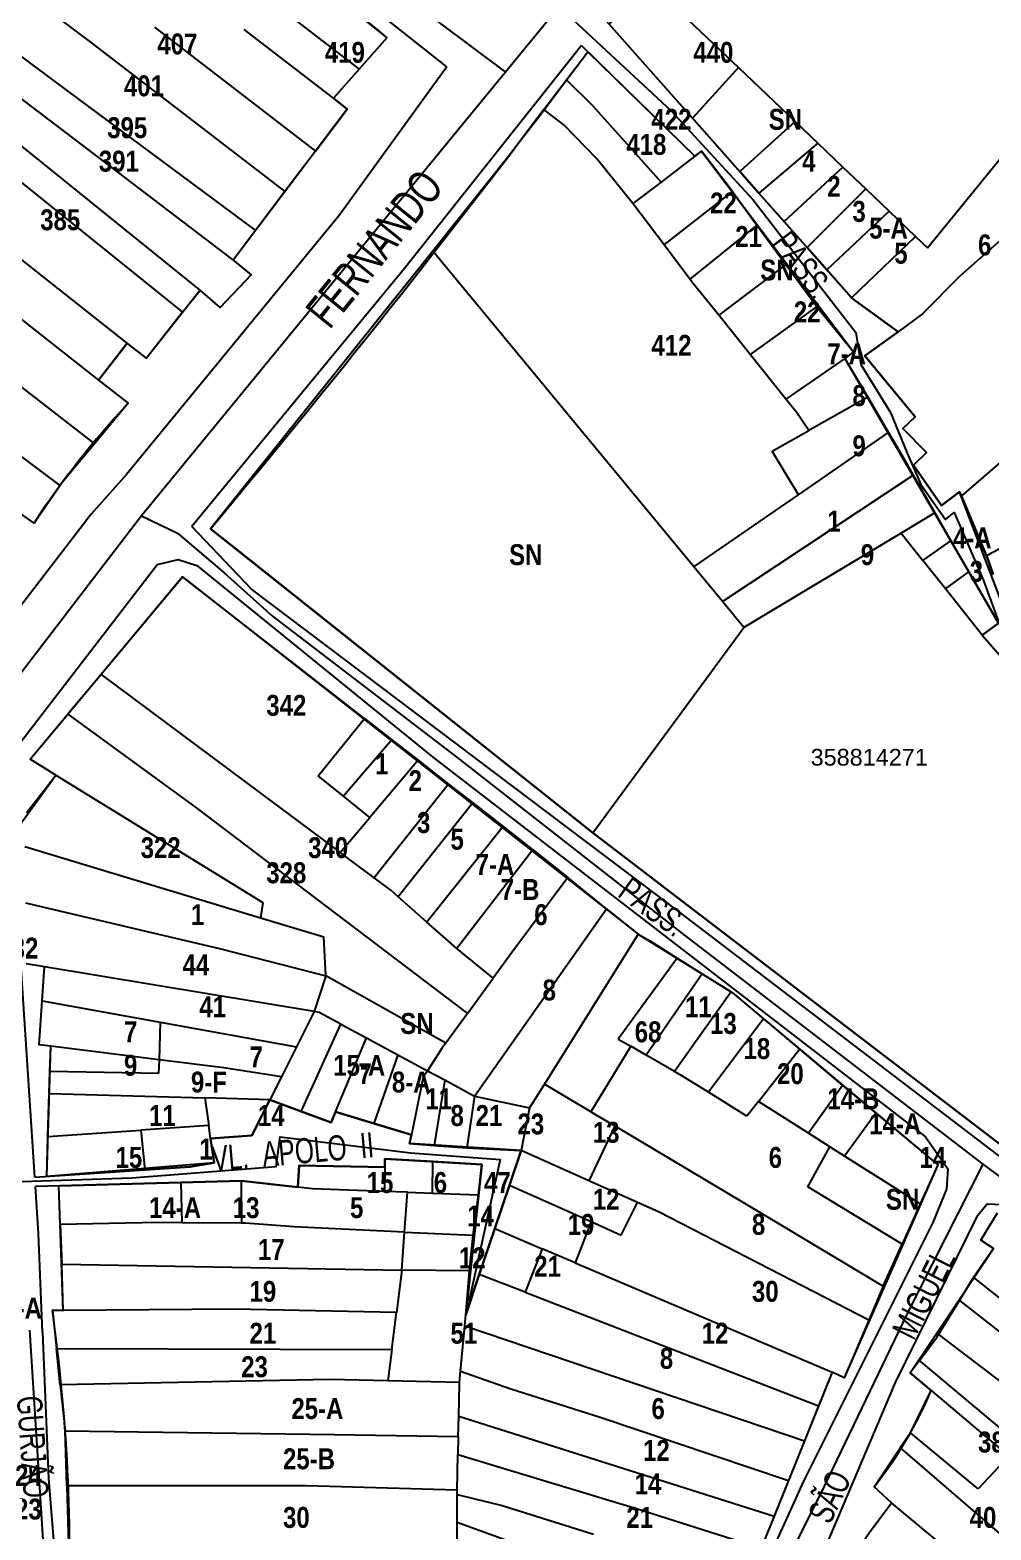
# Model space of a CAD drawing. Extents: x 199665 to 201826, y 4836581 to 4838476.
# Drawn here: x 200894.2 to 201009, y 4837026.7 to 4837205.9 of the extents above; entities that cross this region are included whole.
import ezdxf
from ezdxf.enums import TextEntityAlignment as Align

# ---------------------------------------------------------------- set-up
doc = ezdxf.new("R2010")
doc.units = 0
doc.header["$LTSCALE"] = 1.5
doc.header["$MEASUREMENT"] = 0
for name, color, linetype in [('CD-MALHA-LOTES', 40, 'CONTINUOUS'), ('CD_TXT_QUADRA', 7, 'CONTINUOUS'), ('RU-QUADRAS', 6, 'CONTINUOUS'), ('SV-EIXO-RUA-N-PAV', 6, 'CONTINUOUS'), ('SV-EIXO-RUA-PAV', 20, 'CONTINUOUS'), ('SV-RUA-NAO-PAV-S-GUIA-C-GUIA', 7, 'CONTINUOUS'), ('SV-RUA-PAVIM-S-GUIA-C-GUIA', 7, 'CONTINUOUS'), ('SV-TXT-RUA-N-PAV-S-GUIA-C-GUIA', 7, 'CONTINUOUS'), ('SV-TXT-RUA-PAV-S-GUIA-C-GUIA', 7, 'CONTINUOUS'), ('Th_NmrPort', 1, 'CONTINUOUS')]:
    doc.layers.add(name, color=color, linetype=linetype)
doc.styles.add('ARIAL', font='ARIAL.TTF')
doc.styles.add('MONOTXT', font='ARIAL.TTF', dxfattribs={"height": 0.2})
doc.styles.get("Standard").update_dxf_attribs({"font": 'swisscbo.ttf'})

msp = doc.modelspace()

# ---------------------------------------------------------------- linework, layer by layer
at = {"layer": 'CD-MALHA-LOTES', "linetype": 'Continuous'}
for p, q in [((200885.66, 4837216.29), (200901.25, 4837204.52)), ((200925.97, 4837213.69), (200936.81, 4837204.92)), ((200878.4, 4837208.86), (200900.41, 4837192.11)), ((200922.67, 4837209.56), (200933.52, 4837201.2)), ((200970.55, 4837209.25), (200978.81, 4837201.38)), ((200886.38, 4837207.72), (200898.61, 4837198.66)), ((200909.05, 4837206.19), (200928.29, 4837191.39)), ((200930.45, 4837197.71), (200919.78, 4837205.94)), ((200973.32, 4837195.35), (200963.35, 4837206.57)), ((200914.53, 4837174.81), (200879.06, 4837203.39)), ((200901.25, 4837204.52), (200924.65, 4837186.57)), ((200936.81, 4837204.92), (200933.52, 4837201.2)), ((200958.27, 4837199.93), (200960.81, 4837203.28)), ((200960.81, 4837203.28), (200973.59, 4837190.79)), ((200877.89, 4837199.92), (200912.43, 4837172.15)), ((200933.52, 4837201.2), (200930.45, 4837197.71)), ((200955.58, 4837196.37), (200958.27, 4837199.93)), ((200958.27, 4837199.93), (200961.38, 4837196.86)), ((200978.81, 4837201.38), (200973.32, 4837195.35)), ((200978.81, 4837201.38), (200985.57, 4837194.94)), ((200898.61, 4837198.66), (200921.13, 4837181.9)), ((200928.29, 4837191.39), (200932.08, 4837196.4)), ((200932.08, 4837196.4), (200930.45, 4837197.71)), ((200955.58, 4837196.37), (200951.57, 4837191.07)), ((200957.94, 4837194.55), (200955.58, 4837196.37)), ((200961.38, 4837196.86), (200969.57, 4837187.71)), ((200905.81, 4837168.48), (200872.95, 4837194.39)), ((200961.88, 4837190.49), (200957.94, 4837194.55)), ((200973.49, 4837195.16), (200973.32, 4837195.35)), ((200978.97, 4837188.97), (200973.49, 4837195.16)), ((200985.57, 4837194.94), (200978.97, 4837188.97)), ((200985.57, 4837194.94), (200988.27, 4837192.37)), ((200900.41, 4837192.11), (200918.46, 4837178.36)), ((200928.29, 4837191.39), (200924.65, 4837186.57)), ((200951.57, 4837191.07), (200942.29, 4837179.46)), ((200974.39, 4837191.41), (200973.59, 4837190.79)), ((200978.09, 4837186.58), (200974.39, 4837191.41)), ((200988.27, 4837192.37), (200981.26, 4837186.38)), ((200988.27, 4837192.37), (200991.27, 4837189.5)), ((201001.4, 4837179.85), (201011.2, 4837191.93)), ((200966.21, 4837185.13), (200961.88, 4837190.49)), ((200973.59, 4837190.79), (200969.57, 4837187.71)), ((200991.27, 4837189.5), (200984.26, 4837182.99)), ((200991.27, 4837189.5), (200994.02, 4837186.88)), ((200969.57, 4837187.71), (200966.21, 4837185.13)), ((200981.26, 4837186.38), (200978.97, 4837188.97)), ((200924.65, 4837186.57), (200921.13, 4837181.9)), ((200969.92, 4837180.22), (200978.09, 4837186.58)), ((200978.09, 4837186.58), (200978.22, 4837186.4)), ((200978.22, 4837186.4), (200981, 4837182.55)), ((200984.26, 4837182.99), (200981.26, 4837186.38)), ((200994.02, 4837186.88), (200987, 4837179.88)), ((200994.02, 4837186.88), (200996.81, 4837184.22)), ((200969.92, 4837180.22), (200966.21, 4837185.13)), ((200996.81, 4837184.22), (200989.35, 4837177.23)), ((200996.81, 4837184.22), (200999.96, 4837181.22)), ((200878.61, 4837182.73), (200902.39, 4837164.05)), ((200921.13, 4837181.9), (200918.46, 4837178.36)), ((200981, 4837182.55), (200973.01, 4837176.12)), ((200981, 4837182.55), (200981.67, 4837181.63)), ((200987, 4837179.88), (200984.26, 4837182.99)), ((201011.38, 4837181.89), (201005.26, 4837176.47)), ((200973.01, 4837176.12), (200969.92, 4837180.22)), ((200981.67, 4837181.63), (200984.48, 4837177.84)), ((200992.32, 4837173.87), (200999.96, 4837181.22)), ((200999.96, 4837181.22), (201001.4, 4837179.85)), ((200942.29, 4837179.46), (200915.76, 4837146.3)), ((200918.46, 4837178.36), (200920.61, 4837176.63)), ((200973.48, 4837141.74), (200942.29, 4837179.46)), ((200989.35, 4837177.23), (200987, 4837179.88)), ((200874.67, 4837177.48), (200901.91, 4837156.45)), ((200920.61, 4837176.63), (200916.92, 4837172.72)), ((200984.48, 4837177.84), (200976.45, 4837171.8)), ((200984.48, 4837177.84), (200988.18, 4837172.86)), ((200992.32, 4837173.87), (200989.35, 4837177.23)), ((201005.26, 4837176.47), (201000.78, 4837171.98)), ((200897.82, 4837151.47), (200864.87, 4837175.99)), ((200912.43, 4837172.15), (200914.53, 4837174.81)), ((200916.92, 4837172.72), (200914.53, 4837174.81)), ((200973.37, 4837175.64), (200973.01, 4837176.12)), ((200976.45, 4837171.8), (200973.37, 4837175.64)), ((200997.89, 4837169.81), (200992.32, 4837173.87)), ((200912.43, 4837172.15), (200908.1, 4837166.67)), ((200980.21, 4837167.12), (200976.45, 4837171.8)), ((200988.18, 4837172.86), (200980.21, 4837167.12)), ((200988.18, 4837172.86), (200988.42, 4837172.54)), ((200988.42, 4837172.54), (200992.53, 4837167.42)), ((201000.78, 4837171.98), (200997.89, 4837169.81)), ((200993.89, 4837166.94), (200997.89, 4837169.81)), ((200902.39, 4837164.05), (200905.81, 4837168.48)), ((200908.1, 4837166.67), (200905.81, 4837168.48)), ((200984.48, 4837161.79), (200980.21, 4837167.12)), ((200991.53, 4837166.62), (200984.48, 4837161.79)), ((200992.53, 4837167.42), (200991.53, 4837166.62)), ((200991.53, 4837166.62), (200994.24, 4837162.01)), ((200999.91, 4837159.67), (200993.89, 4837166.94)), ((200902.39, 4837164.05), (200905.93, 4837161.28)), ((200905.93, 4837161.28), (200901.91, 4837156.45)), ((200985.7, 4837160.27), (200984.48, 4837161.79)), ((200994.24, 4837162.01), (200987.2, 4837158.03)), ((200994.24, 4837162.01), (200996.71, 4837157.8)), ((200987.2, 4837158.03), (200985.7, 4837160.27)), ((200998.42, 4837158.26), (200999.91, 4837159.67)), ((200982.85, 4837155.57), (200987.2, 4837158.03)), ((200985.97, 4837150.35), (200996.71, 4837157.8)), ((200996.71, 4837157.8), (200998.55, 4837154.67)), ((201001.27, 4837155.4), (200998.42, 4837158.26)), ((201005.44, 4837150.2), (201014.19, 4837157.78)), ((200901.91, 4837156.45), (200898.06, 4837151.82)), ((200985.97, 4837150.35), (200982.85, 4837155.57)), ((200999.7, 4837153.87), (201001.27, 4837155.4)), ((200998.55, 4837154.67), (200999.69, 4837152.7)), ((201003.05, 4837149.07), (200999.7, 4837153.87)), ((200897.82, 4837151.47), (200894.68, 4837146.96)), ((200898.06, 4837151.82), (200897.82, 4837151.47)), ((200976.89, 4837137.62), (200999.69, 4837152.7)), ((200999.69, 4837152.7), (201002.28, 4837148.19)), ((200983.19, 4837148.43), (200985.97, 4837150.35)), ((201005.22, 4837150.72), (201003.05, 4837149.07)), ((201005.44, 4837150.2), (201005.22, 4837150.72)), ((201008.43, 4837143.06), (201005.44, 4837150.2)), ((200894.68, 4837146.96), (200891.6, 4837149.16)), ((200973.48, 4837141.74), (200983.19, 4837148.43)), ((201002.28, 4837148.19), (200998.23, 4837145.76)), ((201004.19, 4837144.86), (201002.28, 4837148.19)), ((201019.28, 4837148.76), (201008.43, 4837143.06)), ((200915.76, 4837146.3), (200918.56, 4837144.09)), ((200998.23, 4837145.76), (200979.46, 4837134.51)), ((200998.23, 4837145.76), (201000.83, 4837142.5)), ((201000.83, 4837142.5), (201004.19, 4837144.86)), ((201006.32, 4837141.16), (201004.19, 4837144.86)), ((200918.56, 4837144.09), (200961.4, 4837109.98)), ((201003.52, 4837139.12), (201000.83, 4837142.5)), ((201008.55, 4837142.77), (201008.43, 4837143.06)), ((201009.23, 4837140.83), (201008.55, 4837142.77)), ((200976.89, 4837137.62), (200973.48, 4837141.74)), ((201003.52, 4837139.12), (201006.32, 4837141.16)), ((201009.86, 4837135), (201006.32, 4837141.16)), ((200912.42, 4837140.54), (200902.68, 4837128.88)), ((200934.14, 4837123.62), (200912.42, 4837140.54)), ((201007.92, 4837133.6), (201003.52, 4837139.12)), ((200979.46, 4837134.51), (200976.89, 4837137.62)), ((200961.4, 4837109.98), (200979.46, 4837134.51)), ((201007.92, 4837133.6), (201009.86, 4837135)), ((201056.28, 4837078.45), (201007.92, 4837133.6)), ((200902.68, 4837128.88), (200898.72, 4837124.15)), ((200902.68, 4837128.88), (200931.25, 4837107.61)), ((200894.21, 4837118.76), (200898.72, 4837124.15)), ((200898.72, 4837124.15), (200914.02, 4837112.98)), ((200928.61, 4837116.79), (200934.14, 4837123.62)), ((200934.14, 4837123.62), (200937.43, 4837121.06)), ((200937.43, 4837121.06), (200931.63, 4837114.34)), ((200937.43, 4837121.06), (200940.54, 4837118.64)), ((200897.27, 4837116.87), (200894.21, 4837118.76)), ((200940.54, 4837118.64), (200934.77, 4837111.79)), ((200940.54, 4837118.64), (200944.18, 4837115.8)), ((200893.8, 4837112.37), (200897.27, 4837116.87)), ((200897.27, 4837116.87), (200922, 4837101.63)), ((200931.63, 4837114.34), (200928.61, 4837116.79)), ((200944.18, 4837115.8), (200935.32, 4837104.58)), ((200944.18, 4837115.8), (200947.07, 4837113.55)), ((200934.77, 4837111.79), (200931.63, 4837114.34)), ((200914.02, 4837112.98), (200946.45, 4837088.4)), ((200947.07, 4837113.55), (200938.17, 4837102.34)), ((200947.07, 4837113.55), (200950.71, 4837110.72)), ((200931.25, 4837107.61), (200934.77, 4837111.79)), ((200950.71, 4837110.72), (200941.59, 4837099.32)), ((200950.71, 4837110.72), (200954.27, 4837107.94)), ((200961.4, 4837109.98), (201044.54, 4837046.38)), ((200921.74, 4837099.79), (200893.6, 4837108.28)), ((200935.32, 4837104.58), (200931.25, 4837107.61)), ((200954.27, 4837107.94), (200945.19, 4837096.16)), ((200954.27, 4837107.94), (200954.39, 4837107.85)), ((200954.39, 4837107.85), (200958.42, 4837104.62)), ((200937.28, 4837103.13), (200935.32, 4837104.58)), ((200938.17, 4837102.34), (200937.28, 4837103.13)), ((200958.42, 4837104.62), (200951.75, 4837095.66)), ((200963.03, 4837100.91), (200958.42, 4837104.62)), ((200893.67, 4837101.6), (200917, 4837096.11)), ((200922, 4837101.63), (200921.74, 4837099.79)), ((200941.59, 4837099.32), (200938.17, 4837102.34)), ((200929.28, 4837097.52), (200921.74, 4837099.79)), ((200947.3, 4837078.53), (200963.03, 4837100.91)), ((200963.03, 4837100.91), (200966.84, 4837097.86)), ((200945.19, 4837096.16), (200941.59, 4837099.32)), ((200966.84, 4837097.86), (200955.63, 4837079.96)), ((200966.84, 4837097.86), (200968.17, 4837097.1)), ((200917, 4837096.11), (200929.54, 4837092.9)), ((200929.54, 4837092.9), (200929.28, 4837097.52)), ((200949.53, 4837092.61), (200945.19, 4837096.16)), ((200968.17, 4837097.1), (200971.49, 4837095.01)), ((200895.92, 4837093.97), (200893.75, 4837094.33)), ((200951.75, 4837095.66), (200949.53, 4837092.61)), ((200971.49, 4837095.01), (200964.44, 4837085.33)), ((200971.49, 4837095.01), (200974.47, 4837093.14)), ((200895.64, 4837089.91), (200895.92, 4837093.97)), ((200928.12, 4837088.61), (200895.92, 4837093.97)), ((200929.54, 4837092.9), (200928.12, 4837088.61)), ((200943.87, 4837084.86), (200929.54, 4837092.9)), ((200946.45, 4837088.4), (200949.53, 4837092.61)), ((200974.47, 4837093.14), (200967.79, 4837083.4)), ((200974.47, 4837093.14), (200977.92, 4837090.98)), ((200977.92, 4837090.98), (200971.18, 4837081.45)), ((200977.92, 4837090.98), (200978.05, 4837090.9)), ((200978.05, 4837090.9), (200981.8, 4837087.75)), ((200895.28, 4837084.65), (200895.64, 4837089.91)), ((200895.64, 4837089.91), (200909.76, 4837087.36)), ((200909.76, 4837087.36), (200909.62, 4837082.87)), ((200909.76, 4837087.36), (200926.04, 4837084.42)), ((200928.12, 4837088.61), (200926.04, 4837084.42)), ((200926.6, 4837076.68), (200931.34, 4837087.11)), ((200928.72, 4837088.51), (200928.12, 4837088.61)), ((200931.34, 4837087.11), (200928.72, 4837088.51)), ((200931.34, 4837087.11), (200934.38, 4837085.47)), ((200946.45, 4837088.4), (200943.87, 4837084.86)), ((200981.8, 4837087.75), (200975.22, 4837078.98)), ((200981.8, 4837087.75), (200986.09, 4837084.13)), ((200930.68, 4837076.63), (200934.38, 4837085.47)), ((200934.38, 4837085.47), (200938.11, 4837083.47)), ((200964.44, 4837085.33), (200965.94, 4837084.47)), ((200896.67, 4837084.49), (200895.28, 4837084.65)), ((200896.56, 4837081.48), (200896.67, 4837084.49)), ((200909.62, 4837082.87), (200896.67, 4837084.49)), ((200926.04, 4837084.42), (200924.23, 4837080.82)), ((200938.11, 4837083.47), (200935.28, 4837075.25)), ((200938.11, 4837083.47), (200941.66, 4837081.56)), ((200943.44, 4837084.27), (200941.66, 4837081.56)), ((200943.87, 4837084.86), (200943.44, 4837084.27)), ((200965.94, 4837084.47), (200961.19, 4837076.65)), ((200967.79, 4837083.4), (200965.94, 4837084.47)), ((200971.18, 4837081.45), (200967.79, 4837083.4)), ((200981.19, 4837077.87), (200986.09, 4837084.13)), ((200986.09, 4837084.13), (200991.22, 4837079.8)), ((200909.62, 4837082.87), (200909.56, 4837081.23)), ((200917.36, 4837081.91), (200909.62, 4837082.87)), ((200924.23, 4837080.82), (200917.36, 4837081.91)), ((200941.66, 4837081.56), (200941.14, 4837080.77)), ((200941.66, 4837081.56), (200943.73, 4837080.45)), ((200896.47, 4837078.85), (200896.56, 4837081.48)), ((200909.56, 4837081.23), (200896.56, 4837081.48)), ((200924.23, 4837080.82), (200922.85, 4837078.07)), ((200941.14, 4837080.77), (200939.76, 4837073.9)), ((200943.73, 4837080.45), (200942.45, 4837072.64)), ((200943.73, 4837080.45), (200947.3, 4837078.53)), ((200955.63, 4837079.96), (200953.84, 4837077.11)), ((200961.19, 4837076.65), (200955.63, 4837079.96)), ((200972.44, 4837080.71), (200971.18, 4837081.45)), ((200975.22, 4837078.98), (200972.44, 4837080.71)), ((200991.22, 4837079.8), (200987.17, 4837074.08)), ((200991.22, 4837079.8), (200995.22, 4837076.47)), ((200896.33, 4837073.69), (200896.47, 4837078.85)), ((200896.47, 4837078.85), (200915.07, 4837078.3)), ((200915.07, 4837078.3), (200915.55, 4837075.03)), ((200922.85, 4837078.07), (200915.07, 4837078.3)), ((200922.85, 4837078.07), (200920.71, 4837073.81)), ((200922.85, 4837078.07), (200926.6, 4837076.68)), ((200947.3, 4837078.53), (200946.35, 4837072.36)), ((200947.3, 4837078.53), (200953.84, 4837077.11)), ((200979.82, 4837076.12), (200975.22, 4837078.98)), ((200930.15, 4837075.36), (200926.6, 4837076.68)), ((200930.68, 4837076.63), (200930.15, 4837075.36)), ((200935.28, 4837075.25), (200930.68, 4837076.63)), ((200953.84, 4837077.11), (200952.85, 4837072.03)), ((200961.19, 4837076.65), (200964.04, 4837074.96)), ((200981.19, 4837077.87), (200979.82, 4837076.12)), ((200987.17, 4837074.08), (200981.19, 4837077.87)), ((200995.22, 4837076.47), (200991.47, 4837071.36)), ((200995.22, 4837076.47), (201002.62, 4837070.3)), ((200896.33, 4837073.69), (200907.42, 4837074.46)), ((200915.55, 4837075.03), (200907.42, 4837074.46)), ((200907.42, 4837074.46), (200907.9, 4837069.72)), ((200915.77, 4837073.46), (200915.55, 4837075.03)), ((200939.76, 4837073.9), (200935.28, 4837075.25)), ((200964.04, 4837074.96), (200960.95, 4837068.4)), ((200964.04, 4837074.96), (200984.08, 4837063.03)), ((200896.19, 4837068.93), (200896.33, 4837073.69)), ((200920.71, 4837073.81), (200915.77, 4837073.46)), ((200915.77, 4837073.46), (200916.19, 4837070.57)), ((200939.54, 4837072.85), (200939.76, 4837073.9)), ((200942.45, 4837072.64), (200939.54, 4837072.85)), ((200946.35, 4837072.36), (200942.45, 4837072.64)), ((200989.71, 4837072.48), (200987.17, 4837074.08)), ((200936.57, 4837070.02), (200936.58, 4837071.05)), ((200936.58, 4837071.05), (200942.31, 4837070.7)), ((200947.08, 4837072.31), (200946.35, 4837072.36)), ((200952.85, 4837072.03), (200947.08, 4837072.31)), ((200951.45, 4837067.88), (200952.85, 4837072.03)), ((200960.95, 4837068.4), (200952.85, 4837072.03)), ((200987.1, 4837067.69), (200989.71, 4837072.48)), ((200991.47, 4837071.36), (200989.71, 4837072.48)), ((201000.52, 4837065.64), (200991.47, 4837071.36)), ((200907.9, 4837069.72), (200896.19, 4837068.93)), ((200913.31, 4837070.08), (200907.9, 4837069.72)), ((200916.19, 4837070.57), (200913.31, 4837070.08)), ((200926.19, 4837067.64), (200926.34, 4837070.25)), ((200926.34, 4837070.25), (200936.57, 4837070.02)), ((200936.57, 4837070.02), (200936.54, 4837067.13)), ((200942.26, 4837066.93), (200942.31, 4837070.7)), ((200942.31, 4837070.7), (200948.18, 4837070.35)), ((200948.18, 4837070.35), (200947.78, 4837066.74)), ((201002.62, 4837070.3), (201000.52, 4837065.64)), ((200897.66, 4837067.82), (200912.23, 4837068.2)), ((200897.82, 4837063.2), (200897.66, 4837067.82)), ((200912.23, 4837068.2), (200919.43, 4837068.39)), ((200912.23, 4837068.2), (200912.34, 4837063.4)), ((200919.43, 4837068.39), (200919.47, 4837063.34)), ((200926.19, 4837067.64), (200919.43, 4837068.39)), ((200927.95, 4837067.44), (200926.19, 4837067.64)), ((200936.54, 4837067.13), (200927.95, 4837067.44)), ((200949.71, 4837062.71), (200951.45, 4837067.88)), ((200951.45, 4837067.88), (200961.2, 4837063.53)), ((200966.77, 4837065.8), (200960.95, 4837068.4)), ((200998.35, 4837060.84), (200987.1, 4837067.69)), ((200939.28, 4837067.04), (200936.54, 4837067.13)), ((200938.94, 4837062.28), (200939.28, 4837067.04)), ((200939.28, 4837067.04), (200942.26, 4837066.93)), ((200942.26, 4837066.93), (200947.78, 4837066.74)), ((200947.78, 4837066.74), (200947.14, 4837061.9)), ((200964.81, 4837061.93), (200966.77, 4837065.8)), ((200969.32, 4837064.65), (200966.77, 4837065.8)), ((201000.52, 4837065.64), (200998.35, 4837060.84)), ((200994.37, 4837051.76), (200969.32, 4837064.65)), ((201007.74, 4837061.33), (201009.74, 4837064.6)), ((200909.55, 4837063.42), (200897.82, 4837063.2)), ((200897.82, 4837063.2), (200897.99, 4837058.43)), ((200912.34, 4837063.4), (200909.55, 4837063.42)), ((200919.47, 4837063.34), (200912.34, 4837063.4)), ((200919.95, 4837063.34), (200919.47, 4837063.34)), ((200925.69, 4837062.89), (200919.95, 4837063.34)), ((200938.94, 4837062.28), (200925.69, 4837062.89)), ((200938.62, 4837057.72), (200938.94, 4837062.28)), ((200938.94, 4837062.28), (200947.14, 4837061.9)), ((200947.14, 4837061.9), (200947.08, 4837061.48)), ((200947.85, 4837057.21), (200949.71, 4837062.71)), ((200949.71, 4837062.71), (200955.38, 4837060.3)), ((200961.2, 4837063.53), (200959.32, 4837058.62)), ((200961.2, 4837063.53), (200964.81, 4837061.93)), ((200984.08, 4837063.03), (200996.09, 4837055.82)), ((200947.08, 4837061.48), (200946.69, 4837057.66)), ((200955.38, 4837060.3), (200953.33, 4837055.09)), ((200959.32, 4837058.62), (200955.38, 4837060.3)), ((200996.09, 4837055.82), (200998.35, 4837060.84)), ((201009.25, 4837060.34), (201006.89, 4837056.84)), ((201009.25, 4837060.34), (201007.74, 4837061.33)), ((200897.99, 4837058.43), (200938.62, 4837057.72)), ((200898.18, 4837052.91), (200897.99, 4837058.43)), ((200959.32, 4837058.62), (200990, 4837045.56)), ((200938.62, 4837057.72), (200937.98, 4837052.68)), ((200946.69, 4837057.66), (200938.62, 4837057.72)), ((200946.69, 4837057.66), (200946.23, 4837052.4)), ((200946.23, 4837052.4), (200947.85, 4837057.21)), ((200953.33, 4837055.09), (200947.85, 4837057.21)), ((201005.21, 4837054.12), (201006.89, 4837056.84)), ((201006.89, 4837056.84), (201029.82, 4837038.61)), ((200953.33, 4837055.09), (200988.38, 4837041.51)), ((200996.09, 4837055.82), (200994.37, 4837051.76)), ((200896.88, 4837052.95), (200897.36, 4837048.39)), ((200898.18, 4837052.91), (200896.88, 4837052.95)), ((200918.64, 4837053.07), (200898.18, 4837052.91)), ((200937.98, 4837052.68), (200918.64, 4837053.07)), ((201002.68, 4837050.04), (201005.21, 4837054.12)), ((201005.21, 4837054.12), (201027.46, 4837036.63)), ((200937.42, 4837048.27), (200937.98, 4837052.68)), ((200945.63, 4837045.66), (200946.12, 4837051.1)), ((200946.12, 4837051.1), (200946.23, 4837052.4)), ((200946.12, 4837051.1), (200986.7, 4837037.34)), ((200994.37, 4837051.76), (200992.66, 4837047.74)), ((201000.41, 4837046.96), (201002.52, 4837049.78)), ((201002.52, 4837049.78), (201002.68, 4837050.04)), ((201002.68, 4837050.04), (201014.5, 4837041.06)), ((200897.36, 4837048.39), (200937.42, 4837048.27)), ((200897.82, 4837044.02), (200897.36, 4837048.39)), ((200937.42, 4837048.27), (200936.94, 4837044.5)), ((200992.66, 4837047.74), (200991.45, 4837044.86)), ((201000.41, 4837046.96), (200999.3, 4837045.48)), ((201011.47, 4837037.72), (201000.41, 4837046.96)), ((200930.03, 4837044.66), (200897.82, 4837044.02)), ((200897.82, 4837044.02), (200898.4, 4837038.55)), ((200936.94, 4837044.5), (200930.03, 4837044.66)), ((200945.51, 4837044.31), (200936.94, 4837044.5)), ((200945.41, 4837040.3), (200945.5, 4837044.17)), ((200945.5, 4837044.17), (200945.51, 4837044.31)), ((200945.51, 4837044.31), (200945.63, 4837045.66)), ((200945.63, 4837045.66), (200951.61, 4837043.55)), ((200990, 4837045.56), (200988.38, 4837041.51)), ((200991.45, 4837044.86), (200990, 4837045.56)), ((200999.3, 4837045.48), (201001.82, 4837043.36)), ((200951.61, 4837043.55), (200962.29, 4837040.17)), ((200999.35, 4837038.32), (201001.82, 4837043.36)), ((201001.82, 4837043.36), (201011.09, 4837035.52)), ((200945.35, 4837037.88), (200945.41, 4837040.3)), ((200945.41, 4837040.3), (200983.08, 4837028.36)), ((200988.38, 4837041.51), (200986.7, 4837037.34)), ((200898.4, 4837038.55), (200930.53, 4837038.11)), ((200898.58, 4837031.98), (200898.4, 4837038.55)), ((200962.29, 4837040.17), (200984.79, 4837032.6)), ((200930.53, 4837038.11), (200945.35, 4837037.88)), ((200945.35, 4837037.88), (200945.3, 4837035.71)), ((200986.7, 4837037.34), (200984.79, 4837032.6)), ((200999.35, 4837038.32), (200998.13, 4837036.5)), ((201007.42, 4837031.6), (200999.35, 4837038.32)), ((200945.2, 4837031.44), (200945.3, 4837035.71)), ((200945.3, 4837035.71), (200966.74, 4837029.23)), ((200995, 4837031.86), (200998.13, 4837036.5)), ((200998.13, 4837036.5), (201011.43, 4837025.03)), ((201011.09, 4837035.52), (201007.42, 4837031.6)), ((200927.18, 4837031.97), (200898.58, 4837031.98)), ((200898.58, 4837031.98), (200898.78, 4837025)), ((200945.2, 4837031.44), (200927.18, 4837031.97)), ((200945.2, 4837030.93), (200945.2, 4837031.44)), ((200984.79, 4837032.6), (200983.08, 4837028.36)), ((200997.1, 4837029.93), (200995, 4837031.86)), ((200945.2, 4837030.93), (200950.6, 4837029.62)), ((200945.2, 4837027.65), (200945.2, 4837030.93)), ((200950.6, 4837029.62), (200961.51, 4837026.2)), ((200994.19, 4837026.03), (200997.1, 4837029.93)), ((201008.38, 4837020.55), (200997.1, 4837029.93)), ((200966.74, 4837029.23), (200981.53, 4837024.51)), ((200983.08, 4837028.36), (200981.53, 4837024.51)), ((200945.2, 4837027.65), (200976.59, 4837016.24)), ((200945.2, 4837024.6), (200945.2, 4837027.65))]:
    msp.add_line(p, q, dxfattribs=at)
at = {"layer": 'RU-QUADRAS', "color": 6, "linetype": 'Continuous'}
for points in [[(201012.21, 4837132.33), (201005.22, 4837150.72), (201003.05, 4837149.07), (200999.7, 4837153.87), (201001.27, 4837155.4), (200998.42, 4837158.26), (200999.91, 4837159.67), (200993.89, 4837166.94), (200997.89, 4837169.81), (200992.35, 4837173.85), (200963.35, 4837206.57), (200967.72, 4837211.83), (200970.55, 4837209.25), (201009.56, 4837257.69), (201006.92, 4837259.86), (201019.67, 4837276.06)], [(200891.63, 4837109.07), (200897.27, 4837116.87), (200894.21, 4837118.76), (200912.42, 4837140.54), (200966.84, 4837097.86), (200978.05, 4837090.9), (201002.62, 4837070.3), (200991.45, 4837044.86), (200990, 4837045.56), (200980.98, 4837023.12)]]:
    msp.add_lwpolyline(points, dxfattribs=at)
for points in [[(200901.66, 4837232.63, -0.021522), (200936.81, 4837204.92), (200930.45, 4837197.71), (200932.08, 4837196.4), (200918.46, 4837178.36), (200920.61, 4837176.63), (200916.92, 4837172.72), (200914.53, 4837174.81), (200908.1, 4837166.67), (200905.81, 4837168.48), (200902.39, 4837164.05), (200905.93, 4837161.28, 0.043139), (200894.68, 4837146.96), (200891.6, 4837149.16)], [(200898.65, 4837012.06, 0.047901), (200896.88, 4837052.95), (200898.18, 4837052.91), (200897.66, 4837067.82), (200919.43, 4837068.39), (200926.19, 4837067.64), (200926.34, 4837070.25), (200936.57, 4837070.02), (200936.58, 4837071.05), (200948.18, 4837070.35), (200946.23, 4837052.4), (200952.85, 4837072.03), (200939.54, 4837072.85), (200939.76, 4837073.9), (200930.68, 4837076.63), (200930.15, 4837075.36), (200922.85, 4837078.07), (200920.71, 4837073.81), (200915.77, 4837073.46), (200916.19, 4837070.57), (200896.19, 4837068.93), (200896.67, 4837084.49), (200895.28, 4837084.65), (200895.92, 4837093.97), (200893.75, 4837094.33)], [(201012.77, 4836989.24), (201007.88, 4836991.48, -0.099237), (200995.85, 4836993.82), (200995.32, 4836992.43), (200976.7, 4836997.93), (200980.34, 4837005.62), (200986.74, 4837013.78, -0.047353), (200997.1, 4837029.93), (200995, 4837031.86, 0.068584), (201001.82, 4837043.36), (200999.3, 4837045.48), (201009.25, 4837060.34), (201007.74, 4837061.33), (201009.74, 4837064.6, -0.040745)]]:
    msp.add_lwpolyline(points, format="xyb", dxfattribs=at)
msp.add_lwpolyline([(200915.76, 4837146.3, 0.013425), (200960.81, 4837203.28), (200973.59, 4837190.79), (200974.39, 4837191.41), (200992.53, 4837167.42), (200991.53, 4837166.62), (201009.86, 4837135), (201007.92, 4837133.6), (201056.28, 4837078.45), (201058.49, 4837081.67), (201073.76, 4837065.8), (201053.28, 4837038.46), (201044.54, 4837046.38), (200961.4, 4837109.98)], format="xyb", close=True, dxfattribs=at)
at = {"layer": 'SV-EIXO-RUA-N-PAV'}
for points in [[(200586.54, 4837486.77), (200603.73, 4837471.08), (200631.78, 4837447.71), (200661.82, 4837424.67), (200684.19, 4837403.3), (200696.38, 4837392.62), (200707.64, 4837387.07), (200726.99, 4837373.76), (200750.89, 4837356.52), (200780.83, 4837333.84), (200803.81, 4837316.6), (200816.82, 4837306.62), (200824.53, 4837300.72), (200841.16, 4837288.32), (200857.49, 4837277.13), (200876.85, 4837261.71), (200897.71, 4837243.87), (200916.77, 4837227.84), (200931.28, 4837215.59), (200950.97, 4837200.82)], [(200957.39, 4837208.64), (200970.78, 4837196.22), (200980.52, 4837185.63), (200992.81, 4837169.74), (200993.44, 4837165.93), (200996.98, 4837160.18), (200998.95, 4837155.34), (201000.59, 4837151.57), (201003.55, 4837147.41), (201004.56, 4837148.25), (201008.08, 4837140.11), (201011.03, 4837132.04), (201029.88, 4837111.91), (201050.21, 4837089.04), (201053.58, 4837084.8), (201056.45, 4837081.27), (201057.99, 4837083.31), (201072.21, 4837068.86), (201075.03, 4837065.91), (201067.09, 4837055.3), (201065.99, 4837053.36), (201066.45, 4837046.8)], [(200907.53, 4837147.85), (200911.81, 4837145.76), (200917.38, 4837141.01), (200923.15, 4837135.86), (200945.21, 4837118.96), (200972.42, 4837097.72), (201007.98, 4837070.41), (201026.84, 4837056.49), (201037.46, 4837048.35), (201049.62, 4837037.42), (201052.72, 4837035.77), (201057.66, 4837038.25), (201064.05, 4837045.67), (201066.45, 4837046.8), (201069.21, 4837048.14), (201074.57, 4837044.84), (201086.53, 4837031.86), (201101.99, 4837011.65), (201112.23, 4836998.85), (201116.53, 4836994.63), (201128.06, 4836983.93), (201142.7, 4836969.91)], [(200893.2, 4837068.31), (200906.37, 4837068.76), (200923.58, 4837070.11), (200924.06, 4837073.66), (200939.63, 4837071.74), (200950.33, 4837070.96), (200946.59, 4837053.94)], [(201007.98, 4837070.41), (200998.91, 4837052.47), (200988.6, 4837031.03), (200981.8, 4837017.42), (200975, 4837003.61), (200972.32, 4836993), (200970.25, 4836973.62), (200967.37, 4836946.82), (200964.17, 4836914.35), (200962.99, 4836904.14), (200962.45, 4836894.13), (200962.54, 4836891.95), (200959.98, 4836891.77), (200957.09, 4836890.1), (200955.23, 4836889.62), (200954.33, 4836882.88), (200953.6, 4836878.3), (200952.89, 4836878.34), (200951.95, 4836868.4), (200918.27, 4836870.17)], [(200883.62, 4836973.81), (200886.67, 4836973.95), (200892.71, 4836974.23), (200892.51, 4836995.63), (200897.66, 4836995.73), (200895.74, 4837026.16), (200894.19, 4837050.58)]]:
    msp.add_lwpolyline(points, dxfattribs=at)
at = {"layer": 'SV-EIXO-RUA-PAV'}
msp.add_lwpolyline([(201159.2, 4837462.13), (201146.46, 4837446.29), (201117.3, 4837410.58), (201079.81, 4837361.78), (201058.77, 4837334.7), (201021.79, 4837287.1), (200957.39, 4837208.64), (200950.97, 4837200.82), (200907.53, 4837147.85), (200902.14, 4837140.82), (200883.13, 4837116.02), (200879.04, 4837111.01), (200863.82, 4837092.41), (200841.79, 4837065.48), (200834.93, 4837057.1), (200781.37, 4836989.86), (200743.95, 4836943.57), (200710.56, 4836902.98), (200693.33, 4836887.91)], dxfattribs=at)
at = {"layer": 'SV-RUA-NAO-PAV-S-GUIA-C-GUIA'}
for points in [[(200944, 4837201.48), (200894.79, 4837240.43), (200854.8, 4837274.71), (200824.72, 4837297.16)], [(200962.68, 4837207.33), (200973.32, 4837195.35), (200973.49, 4837195.16), (200978.97, 4837188.97), (200981.26, 4837186.38), (200984.26, 4837182.99), (200987, 4837179.88), (200989.35, 4837177.23), (200992.35, 4837173.85), (200997.89, 4837169.81), (200993.89, 4837166.94), (200999.91, 4837159.67), (200998.42, 4837158.26), (201001.27, 4837155.4), (200999.7, 4837153.87), (201003.05, 4837149.07), (201005.22, 4837150.72), (201005.44, 4837150.2), (201008.43, 4837143.06), (201008.55, 4837142.77), (201009.23, 4837140.83)], [(200960.05, 4837204.02), (200973.59, 4837190.79), (200974.39, 4837191.41), (200978.09, 4837186.58), (200978.22, 4837186.4), (200981, 4837182.55), (200981.67, 4837181.63), (200984.48, 4837177.84), (200988.18, 4837172.86), (200988.42, 4837172.54), (200992.53, 4837167.42), (200991.53, 4837166.62), (200994.24, 4837162.01), (200996.71, 4837157.8), (200999.69, 4837152.7), (201002.28, 4837148.19), (201004.19, 4837144.86), (201006.32, 4837141.16), (201009.86, 4837135), (201007.92, 4837133.6), (201056.28, 4837078.45)], [(201012.03, 4837069.8), (200971.72, 4837100.55), (200920.64, 4837139.08), (200913.53, 4837146.58)], [(200909.42, 4837142.01), (200911.91, 4837142.62), (200914.12, 4837141.89), (200942.32, 4837119.01), (200968.86, 4837098.55), (201001.16, 4837073.64), (201003.83, 4837069.84), (201003.66, 4837067.39), (201002.03, 4837063.43), (200986.57, 4837032.53), (200981.56, 4837021.46), (200973.24, 4837003.61), (200971.55, 4836998.02), (200968.49, 4836993.12), (200961.75, 4836991.75), (200938.06, 4836992.26), (200931.66, 4836989.7), (200929.27, 4836986.41), (200926.89, 4836972.74), (200921.98, 4836927.19), (200917.73, 4836888.49)], [(200894.77, 4837068.84), (200907.9, 4837069.72), (200913.31, 4837070.08), (200916.19, 4837070.57), (200915.77, 4837073.46), (200920.71, 4837073.81), (200922.85, 4837078.07), (200926.6, 4837076.68), (200930.15, 4837075.36), (200930.68, 4837076.63), (200935.28, 4837075.25), (200939.76, 4837073.9), (200939.54, 4837072.85), (200942.45, 4837072.64), (200946.35, 4837072.36), (200947.08, 4837072.31), (200952.85, 4837072.03), (200951.45, 4837067.88), (200949.71, 4837062.71), (200947.85, 4837057.21), (200946.23, 4837052.4), (200946.7, 4837057.66), (200947.14, 4837061.9), (200947.78, 4837066.74), (200948.18, 4837070.35), (200942.31, 4837070.7), (200936.58, 4837071.05), (200936.57, 4837070.02), (200926.34, 4837070.25), (200926.19, 4837067.64), (200919.43, 4837068.39), (200912.23, 4837068.2), (200894.84, 4837067.74)], [(201012.04, 4836989.03), (200978.36, 4836995.46), (200976.9, 4836997.65), (200977.84, 4837005.49), (200988.39, 4837022.73), (200997.57, 4837044.3), (201007.38, 4837064.31), (201008.51, 4837065.64), (201011.14, 4837065.52)], [(200895.7, 4837050.29), (200896.42, 4837032.86), (200899.55, 4836994.04)]]:
    msp.add_lwpolyline(points, dxfattribs=at)
at = {"layer": 'SV-RUA-PAVIM-S-GUIA-C-GUIA'}
for points in [[(200960.05, 4837204.02), (200938.94, 4837177.39), (200913.53, 4837146.58)], [(200944, 4837201.48), (200931.11, 4837183.7), (200905.72, 4837152.79), (200901.51, 4837148.05), (200880.39, 4837120.59), (200876.07, 4837114.94)], [(200909.42, 4837142.01), (200888.29, 4837114.6)], [(200894.77, 4837068.84), (200892.85, 4837098.06), (200892.91, 4837103.68), (200891.9, 4837109.02), (200889.97, 4837112.3), (200888.21, 4837114.72)], [(200895.7, 4837050.29), (200895.21, 4837062.13), (200894.84, 4837067.74)]]:
    msp.add_lwpolyline(points, dxfattribs=at)

# ---------------------------------------------------------------- texts
at = {"layer": 'CD_TXT_QUADRA', "color": 7, "linetype": 'Continuous', "style": 'MONOTXT'}
msp.add_text('358814271', height=2, dxfattribs=at).set_placement((200987.43, 4837118))
at = {"layer": 'SV-TXT-RUA-N-PAV-S-GUIA-C-GUIA', "style": 'ARIAL', "width": 0.7}
for s, rotation, p in [('PASS.', 307, (200982.66, 4837180.36)), ('PASS.', 324, (200964.23, 4837102.47)), ('VL.  APOLO  II', 5, (200916.05, 4837069.54)), ('MIGUEL', 63, (200999.72, 4837049.22)), ('SÃO', 65, (200989.75, 4837027.25))]:
    msp.add_text(s, height=3, rotation=rotation, dxfattribs=at).set_placement(p)
at = {"layer": 'SV-TXT-RUA-PAV-S-GUIA-C-GUIA', "style": 'ARIAL', "width": 0.7}
for s, height, rotation, p in [('FERNANDO', 4, 51, (200929.98, 4837169.99)), ('GURJÃO', 3, 274, (200892.62, 4837042.62))]:
    msp.add_text(s, height=height, rotation=rotation, dxfattribs=at).set_placement(p)
at = {"layer": 'Th_NmrPort', "color": 1}
for s, p in [('407', (200909.42, 4837204.2)), ('419', (200929.42, 4837203.2)), ('440', (200973.42, 4837203.2)), ('401', (200905.42, 4837199.2)), ('422', (200968.42, 4837195.2)), ('SN', (200982.42, 4837195.2)), ('395', (200903.42, 4837194.2)), ('418', (200965.42, 4837192.2)), ('391', (200902.42, 4837190.2)), ('4', (200986.42, 4837190.2)), ('2', (200989.42, 4837187.2)), ('22', (200975.42, 4837185.2)), ('3', (200992.42, 4837184.2)), ('385', (200895.42, 4837183.2)), ('21', (200978.42, 4837181.2)), ('5-A', (200994.42, 4837182.2)), ('5', (200997.42, 4837179.2)), ('6', (201007.42, 4837180.2)), ('SN', (200981.42, 4837177.2)), ('22', (200985.42, 4837172.2)), ('412', (200968.42, 4837168.2)), ('7-A', (200989.42, 4837167.2)), ('8', (200992.42, 4837162.2)), ('9', (200992.42, 4837156.2)), ('1', (200989.42, 4837147.2)), ('4-A', (201004.42, 4837145.2)), ('SN', (200951.42, 4837143.2)), ('9', (200993.42, 4837143.2)), ('3', (201006.42, 4837141.2)), ('342', (200922.42, 4837125.2)), ('1', (200935.42, 4837118.2)), ('2', (200939.42, 4837116.2)), ('3', (200940.42, 4837111.2)), ('5', (200944.42, 4837109.2)), ('322', (200907.42, 4837108.2)), ('340', (200927.42, 4837108.2)), ('7-A', (200947.42, 4837106.2)), ('328', (200922.42, 4837105.2)), ('7-B', (200950.42, 4837103.2)), ('1', (200913.42, 4837100.2)), ('6', (200954.42, 4837100.2)), ('332', (200890.42, 4837096.2)), ('44', (200912.42, 4837094.2)), ('8', (200955.42, 4837091.2)), ('41', (200914.42, 4837089.2)), ('11', (200972.42, 4837089.2)), ('7', (200905.42, 4837086.2)), ('SN', (200938.42, 4837087.2)), ('68', (200966.42, 4837086.2)), ('13', (200975.42, 4837087.2)), ('18', (200979.42, 4837084.2)), ('9', (200905.42, 4837082.2)), ('7', (200920.42, 4837083.2)), ('15-A', (200930.42, 4837082.2)), ('7', (200933.42, 4837081.2)), ('20', (200983.42, 4837081.2)), ('9-F', (200913.42, 4837080.2)), ('8-A', (200937.42, 4837080.2)), ('11', (200941.42, 4837078.2)), ('14-B', (200989.42, 4837078.2)), ('11', (200908.42, 4837076.2)), ('14', (200921.42, 4837076.2)), ('8', (200944.42, 4837076.2)), ('21', (200947.42, 4837076.2)), ('23', (200952.42, 4837075.2)), ('14-A', (200994.42, 4837075.2)), ('13', (200961.42, 4837074.2)), ('1', (200914.42, 4837072.2)), ('15', (200904.42, 4837071.2)), ('6', (200982.42, 4837071.2)), ('14', (201000.42, 4837071.2)), ('15', (200934.42, 4837068.2)), ('6', (200942.42, 4837068.2)), ('47', (200948.42, 4837068.2)), ('12', (200961.42, 4837066.2)), ('SN', (200996.42, 4837066.2)), ('14-A', (200908.42, 4837065.2)), ('13', (200918.42, 4837065.2)), ('5', (200932.42, 4837065.2)), ('14', (200946.42, 4837064.2)), ('19', (200958.42, 4837063.2)), ('8', (200980.42, 4837063.2)), ('17', (200921.42, 4837060.2)), ('12', (200945.42, 4837059.2)), ('21', (200954.42, 4837058.2)), ('19', (200920.42, 4837055.2)), ('30', (200980.42, 4837055.2)), ('29-A', (200889.42, 4837053.2)), ('21', (200920.42, 4837050.2)), ('51', (200944.42, 4837050.2)), ('12', (200974.42, 4837050.2)), ('23', (200919.42, 4837046.2)), ('8', (200969.42, 4837047.2)), ('25-A', (200925.42, 4837041.2)), ('6', (200968.42, 4837041.2)), ('12', (200967.42, 4837036.2)), ('38', (201007.42, 4837037.2)), ('25-B', (200924.42, 4837035.2)), ('24', (200892.42, 4837033.2)), ('14', (200966.42, 4837032.2)), ('23', (200892.42, 4837029.2)), ('30', (200924.42, 4837028.2)), ('21', (200965.42, 4837028.2)), ('40', (201006.42, 4837028.2))]:
    msp.add_text(s, height=2.5, dxfattribs=at).set_placement(p, align=Align.MIDDLE_LEFT)

doc.saveas('drawing.dxf')
